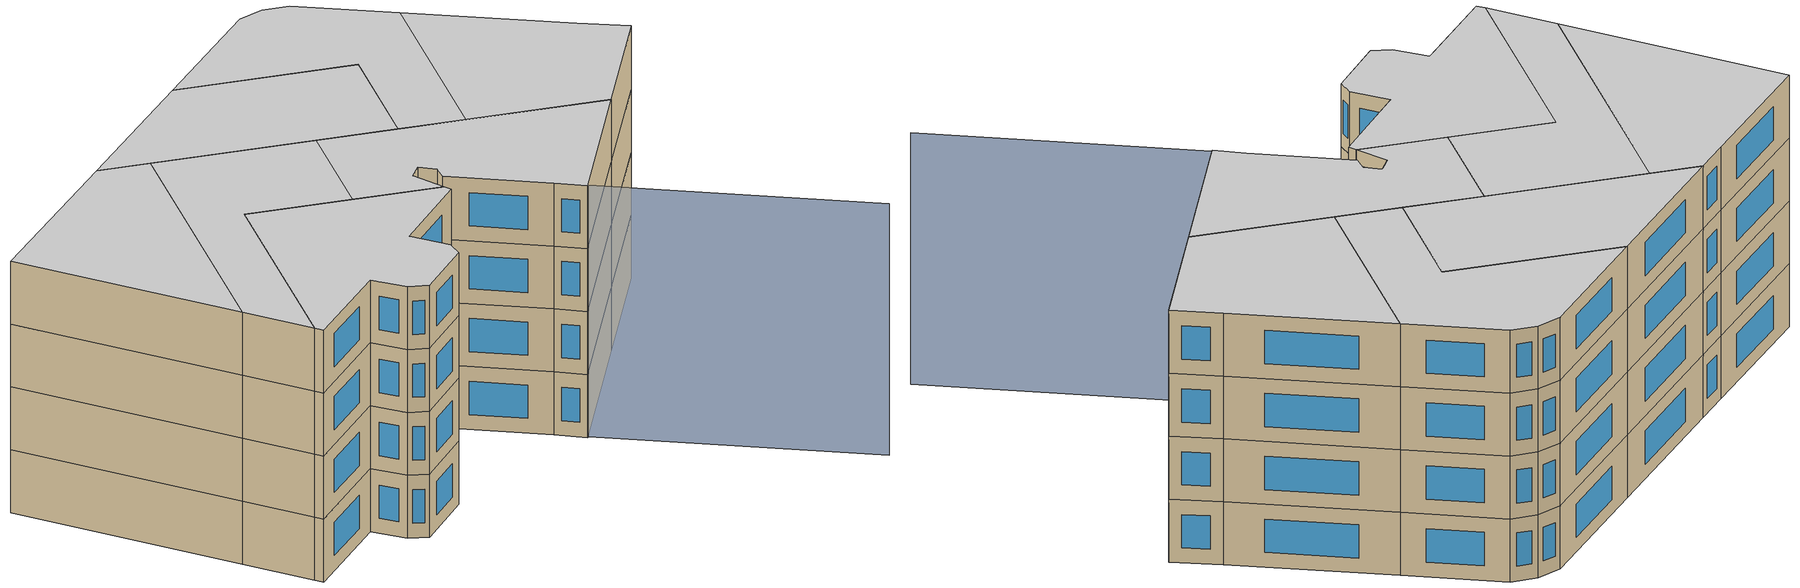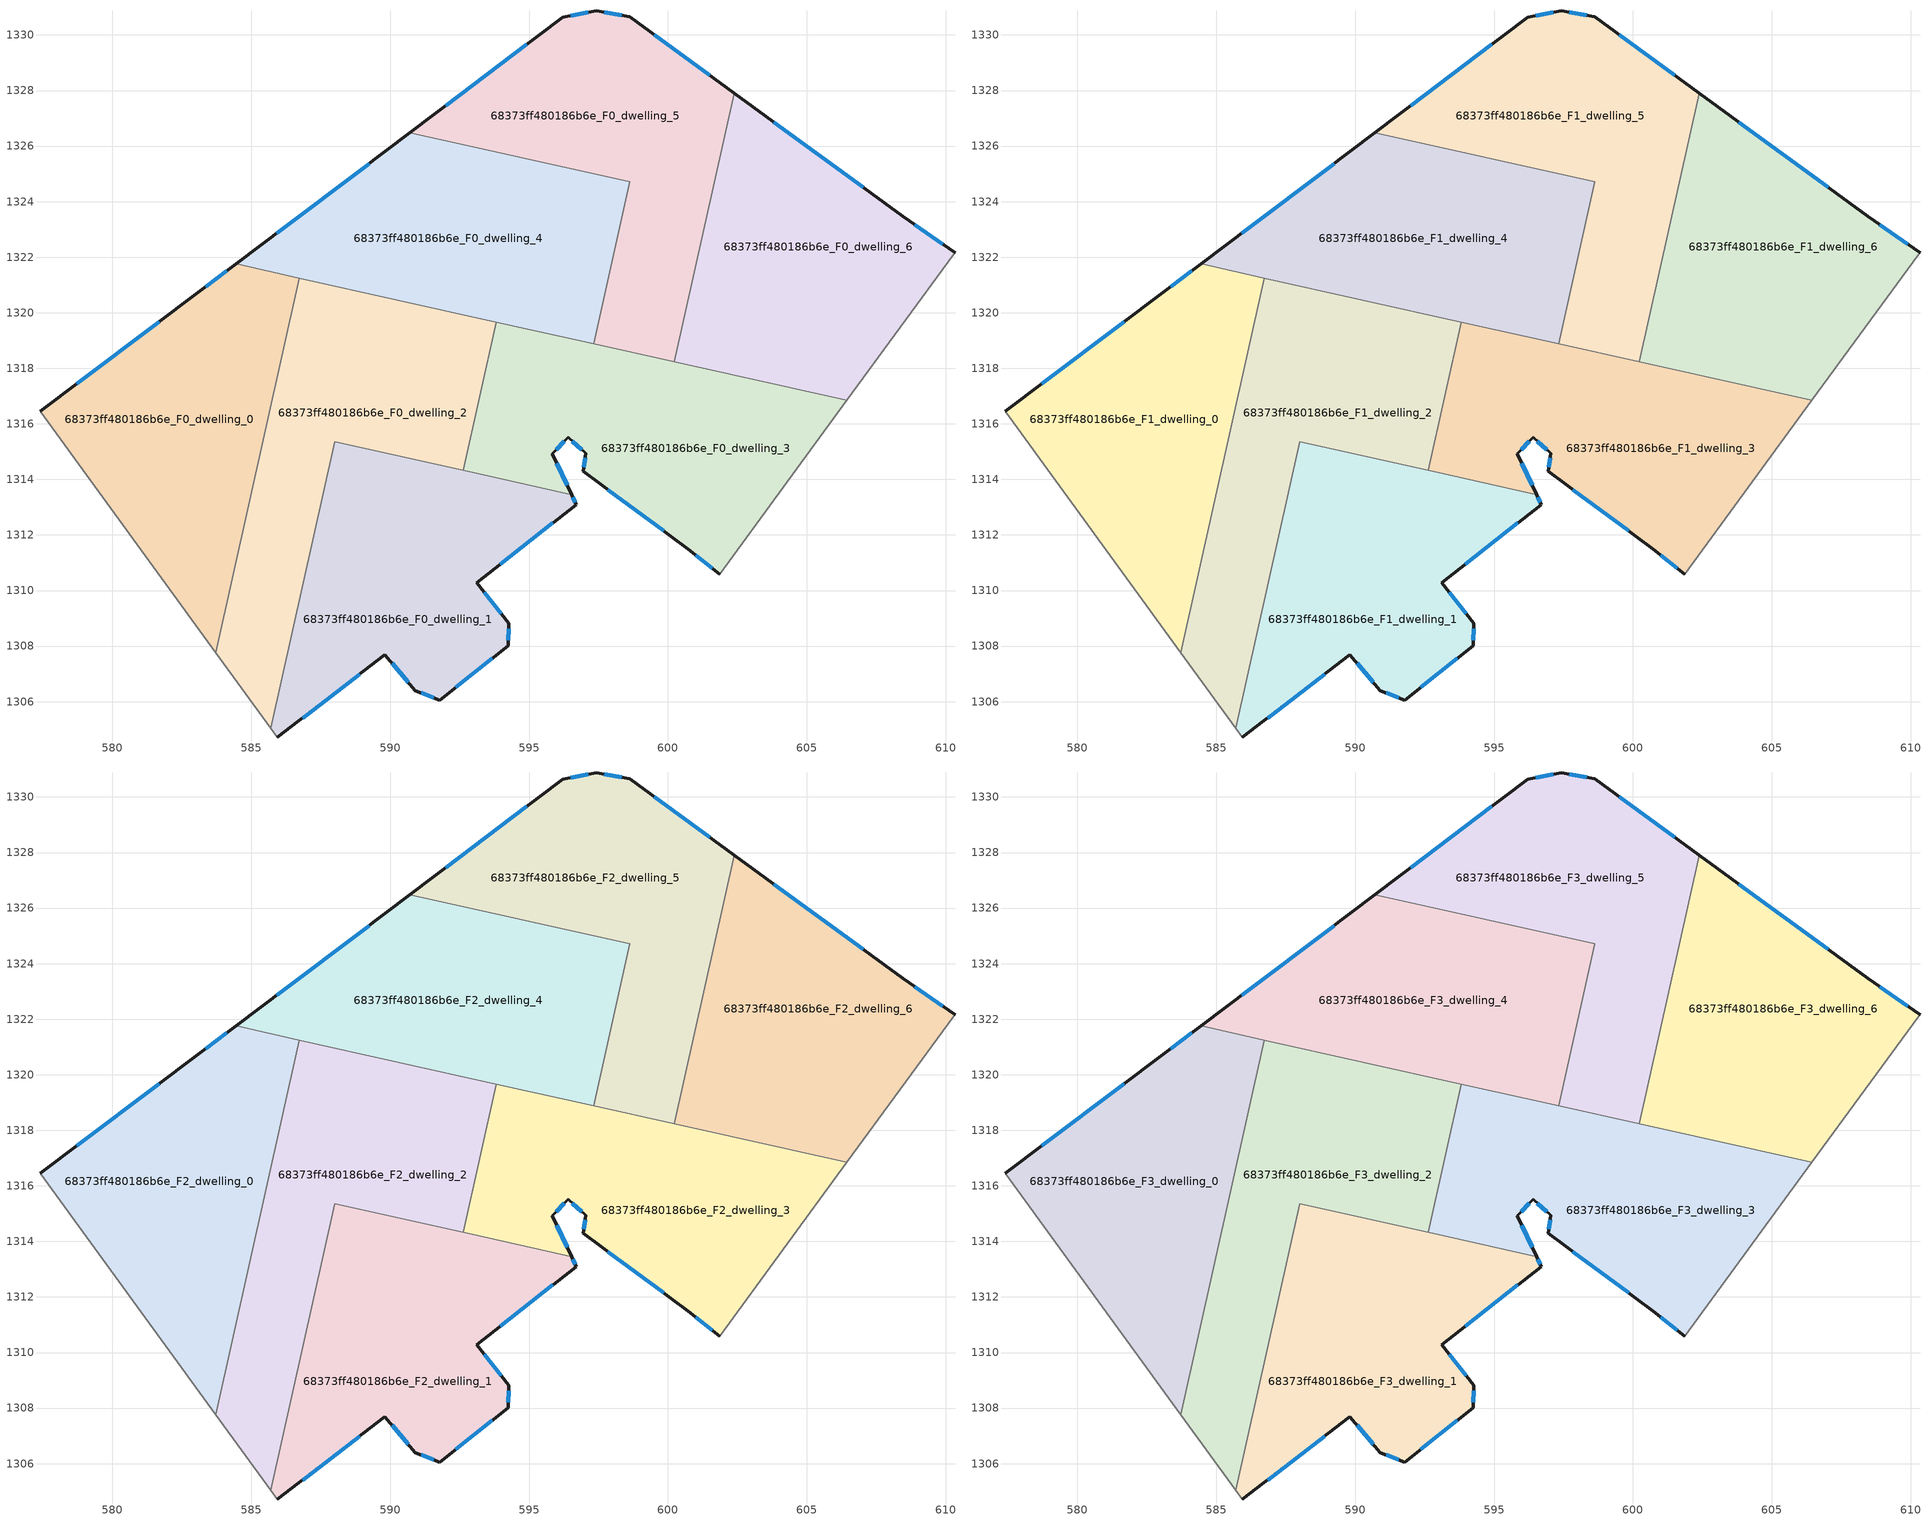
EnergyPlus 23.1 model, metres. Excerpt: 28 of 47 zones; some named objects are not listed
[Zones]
68373ff480186b6e_F0_dwelling_0
 floor ground (EU_floor_Construction): 586.73,1321.25 583.72,1307.76 577.39,1316.46 583.02,1320.68 584.45,1321.76 z0
 wall outside (EU_wall_Construction): 584.45,1321.76 583.02,1320.68 577.39,1316.46 z0:3
 wall to 68373ff480186b6e_F0_dwelling_2 (EU_wall_Construction): 583.72,1307.76 586.73,1321.25 z0:3
 wall adiabatic (EU_wall_Construction): 577.39,1316.46 583.72,1307.76 z0:3
 wall to 68373ff480186b6e_F0_dwelling_4 (EU_wall_Construction): 586.73,1321.25 584.45,1321.76 z0:3
 window (EU_Window_Construction): 581.7,1319.69 578.71,1317.45 / 584.12,1321.51 583.35,1320.93 z0.7:2.3
68373ff480186b6e_F0_dwelling_1
 floor ground (EU_floor_Construction): 596.53,1313.45 596.7,1313.09 593.12,1310.28 594.27,1308.82 594.25,1308.02 591.78,1306.06 590.91,1306.4 589.81,1307.68 585.93,1304.71 585.69,1305.04 588,1315.36 z0
 wall outside (EU_wall_Construction): 585.93,1304.71 589.81,1307.68 590.91,1306.4 591.78,1306.06 594.25,1308.02 594.27,1308.82 593.12,1310.28 596.7,1313.09 596.53,1313.45 z0:3
 wall adiabatic (EU_wall_Construction): 585.69,1305.04 585.93,1304.71 z0:3
 wall to 68373ff480186b6e_F0_dwelling_2 (EU_wall_Construction): 592.63,1314.32 588,1315.36 585.69,1305.04 z0:3
 wall to 68373ff480186b6e_F0_dwelling_3 (EU_wall_Construction): 596.53,1313.45 592.63,1314.32 z0:3
 window (EU_Window_Construction): 591.11,1306.32 591.57,1306.14 / 590.07,1307.38 590.65,1306.7 / 586.84,1305.41 588.9,1306.99 / 596.66,1313.18 596.57,1313.37 / 593.96,1310.94 595.86,1312.43 / 594,1309.16 593.39,1309.94 / 594.26,1308.21 594.27,1308.63 / 592.36,1306.52 593.67,1307.56 z0.7:2.3
68373ff480186b6e_F0_dwelling_2
 floor ground (EU_floor_Construction): 593.82,1319.67 592.63,1314.32 588,1315.36 585.69,1305.04 583.72,1307.76 586.73,1321.25 z0
 wall to 68373ff480186b6e_F0_dwelling_3 (EU_wall_Construction): 592.63,1314.32 593.82,1319.67 z0:3
 wall adiabatic (EU_wall_Construction): 583.72,1307.76 585.69,1305.04 z0:3
 wall to 68373ff480186b6e_F0_dwelling_4 (EU_wall_Construction): 593.82,1319.67 586.73,1321.25 z0:3
68373ff480186b6e_F0_dwelling_3
 floor ground (EU_floor_Construction): 606.45,1316.84 601.87,1310.58 600.74,1311.49 596.95,1314.29 597.05,1314.94 596.41,1315.51 595.84,1314.93 596.53,1313.45 592.63,1314.32 593.82,1319.67 z0
 wall outside (EU_wall_Construction): 596.53,1313.45 595.84,1314.93 596.41,1315.51 597.05,1314.94 596.95,1314.29 600.74,1311.49 601.87,1310.58 z0:3
 wall adiabatic (EU_wall_Construction): 601.87,1310.58 606.45,1316.84 z0:3
 wall to 68373ff480186b6e_F0_dwelling_6 (EU_wall_Construction): 606.45,1316.84 600.23,1318.23 z0:3
 wall to 68373ff480186b6e_F0_dwelling_5 (EU_wall_Construction): 600.23,1318.23 597.32,1318.88 z0:3
 wall to 68373ff480186b6e_F0_dwelling_4 (EU_wall_Construction): 597.32,1318.88 593.82,1319.67 z0:3
 window (EU_Window_Construction): 601,1311.28 601.6,1310.8 / 597.84,1313.63 599.85,1312.15 / 597.02,1314.79 596.97,1314.44 / 596.56,1315.38 596.9,1315.08 / 595.97,1315.07 596.27,1315.38 / 596.37,1313.8 596,1314.58 z0.7:2.3
68373ff480186b6e_F0_dwelling_4
 floor ground (EU_floor_Construction): 598.63,1324.71 597.32,1318.88 584.45,1321.76 590.71,1326.48 z0
 wall outside (EU_wall_Construction): 590.71,1326.48 584.45,1321.76 z0:3
 wall to 68373ff480186b6e_F0_dwelling_5 (EU_wall_Construction): 597.32,1318.88 598.63,1324.71 590.71,1326.48 z0:3
 window (EU_Window_Construction): 589.24,1325.37 585.92,1322.87 z0.7:2.3
68373ff480186b6e_F0_dwelling_5
 floor ground (EU_floor_Construction): 602.39,1327.9 600.23,1318.23 597.32,1318.88 598.63,1324.71 590.71,1326.48 596.22,1330.64 597.42,1330.88 598.62,1330.65 z0
 wall outside (EU_wall_Construction): 602.39,1327.9 598.62,1330.65 597.42,1330.88 596.22,1330.64 590.71,1326.48 z0:3
 wall to 68373ff480186b6e_F0_dwelling_6 (EU_wall_Construction): 600.23,1318.23 602.39,1327.9 z0:3
 window (EU_Window_Construction): 594.93,1329.66 592,1327.46 / 597.14,1330.82 596.5,1330.7 / 598.34,1330.7 597.7,1330.82 / 601.51,1328.54 599.51,1330 z0.7:2.3
68373ff480186b6e_F0_dwelling_6
 floor ground (EU_floor_Construction): 608.45,1323.47 610.33,1322.16 610.29,1322.1 606.45,1316.84 600.23,1318.23 602.39,1327.9 z0
 wall outside (EU_wall_Construction): 610.33,1322.16 608.45,1323.47 602.39,1327.9 z0:3
 wall adiabatic (EU_wall_Construction): 606.45,1316.84 610.29,1322.1 610.33,1322.16 z0:3
 window (EU_Window_Construction): 607.02,1324.51 603.81,1326.86 / 609.89,1322.47 608.89,1323.17 z0.7:2.3
68373ff480186b6e_F1_dwelling_0
 floor to 68373ff480186b6e_F0_dwelling_0 (EU_floor_Construction): 586.73,1321.25 583.72,1307.76 577.39,1316.46 583.02,1320.68 584.45,1321.76 z3
 wall outside (EU_wall_Construction): 584.45,1321.76 583.02,1320.68 577.39,1316.46 z3:6
 wall to 68373ff480186b6e_F1_dwelling_2 (EU_wall_Construction): 583.72,1307.76 586.73,1321.25 z3:6
 wall adiabatic (EU_wall_Construction): 577.39,1316.46 583.72,1307.76 z3:6
 wall to 68373ff480186b6e_F1_dwelling_4 (EU_wall_Construction): 586.73,1321.25 584.45,1321.76 z3:6
 window (EU_Window_Construction): 581.7,1319.69 578.71,1317.45 / 584.12,1321.51 583.35,1320.93 z3.7:5.3
68373ff480186b6e_F1_dwelling_1
 floor to 68373ff480186b6e_F0_dwelling_1 (EU_floor_Construction): 596.53,1313.45 596.7,1313.09 593.12,1310.28 594.27,1308.82 594.25,1308.02 591.78,1306.06 590.91,1306.4 589.81,1307.68 585.93,1304.71 585.69,1305.04 588,1315.36 z3
 wall outside (EU_wall_Construction): 585.93,1304.71 589.81,1307.68 590.91,1306.4 591.78,1306.06 594.25,1308.02 594.27,1308.82 593.12,1310.28 596.7,1313.09 596.53,1313.45 z3:6
 wall adiabatic (EU_wall_Construction): 585.69,1305.04 585.93,1304.71 z3:6
 wall to 68373ff480186b6e_F1_dwelling_2 (EU_wall_Construction): 592.63,1314.32 588,1315.36 585.69,1305.04 z3:6
 wall to 68373ff480186b6e_F1_dwelling_3 (EU_wall_Construction): 596.53,1313.45 592.63,1314.32 z3:6
 window (EU_Window_Construction): 591.11,1306.32 591.57,1306.14 / 590.07,1307.38 590.65,1306.7 / 586.84,1305.41 588.9,1306.99 / 596.66,1313.18 596.57,1313.37 / 593.96,1310.94 595.86,1312.43 / 594,1309.16 593.39,1309.94 / 594.26,1308.21 594.27,1308.63 / 592.36,1306.52 593.67,1307.56 z3.7:5.3
68373ff480186b6e_F1_dwelling_2
 floor to 68373ff480186b6e_F0_dwelling_2 (EU_floor_Construction): 593.82,1319.67 592.63,1314.32 588,1315.36 585.69,1305.04 583.72,1307.76 586.73,1321.25 z3
 wall to 68373ff480186b6e_F1_dwelling_3 (EU_wall_Construction): 592.63,1314.32 593.82,1319.67 z3:6
 wall adiabatic (EU_wall_Construction): 583.72,1307.76 585.69,1305.04 z3:6
 wall to 68373ff480186b6e_F1_dwelling_4 (EU_wall_Construction): 593.82,1319.67 586.73,1321.25 z3:6
68373ff480186b6e_F1_dwelling_3
 floor to 68373ff480186b6e_F0_dwelling_3 (EU_floor_Construction): 606.45,1316.84 601.87,1310.58 600.74,1311.49 596.95,1314.29 597.05,1314.94 596.41,1315.51 595.84,1314.93 596.53,1313.45 592.63,1314.32 593.82,1319.67 z3
 wall outside (EU_wall_Construction): 596.53,1313.45 595.84,1314.93 596.41,1315.51 597.05,1314.94 596.95,1314.29 600.74,1311.49 601.87,1310.58 z3:6
 wall adiabatic (EU_wall_Construction): 601.87,1310.58 606.45,1316.84 z3:6
 wall to 68373ff480186b6e_F1_dwelling_6 (EU_wall_Construction): 606.45,1316.84 600.23,1318.23 z3:6
 wall to 68373ff480186b6e_F1_dwelling_5 (EU_wall_Construction): 600.23,1318.23 597.32,1318.88 z3:6
 wall to 68373ff480186b6e_F1_dwelling_4 (EU_wall_Construction): 597.32,1318.88 593.82,1319.67 z3:6
 window (EU_Window_Construction): 601,1311.28 601.6,1310.8 / 597.84,1313.63 599.85,1312.15 / 597.02,1314.79 596.97,1314.44 / 596.56,1315.38 596.9,1315.08 / 595.97,1315.07 596.27,1315.38 / 596.37,1313.8 596,1314.58 z3.7:5.3
68373ff480186b6e_F1_dwelling_4
 floor to 68373ff480186b6e_F0_dwelling_4 (EU_floor_Construction): 598.63,1324.71 597.32,1318.88 584.45,1321.76 590.71,1326.48 z3
 wall outside (EU_wall_Construction): 590.71,1326.48 584.45,1321.76 z3:6
 wall to 68373ff480186b6e_F1_dwelling_5 (EU_wall_Construction): 597.32,1318.88 598.63,1324.71 590.71,1326.48 z3:6
 window (EU_Window_Construction): 589.24,1325.37 585.92,1322.87 z3.7:5.3
68373ff480186b6e_F1_dwelling_5
 floor to 68373ff480186b6e_F0_dwelling_5 (EU_floor_Construction): 602.39,1327.9 600.23,1318.23 597.32,1318.88 598.63,1324.71 590.71,1326.48 596.22,1330.64 597.42,1330.88 598.62,1330.65 z3
 wall outside (EU_wall_Construction): 602.39,1327.9 598.62,1330.65 597.42,1330.88 596.22,1330.64 590.71,1326.48 z3:6
 wall to 68373ff480186b6e_F1_dwelling_6 (EU_wall_Construction): 600.23,1318.23 602.39,1327.9 z3:6
 window (EU_Window_Construction): 594.93,1329.66 592,1327.46 / 597.14,1330.82 596.5,1330.7 / 598.34,1330.7 597.7,1330.82 / 601.51,1328.54 599.51,1330 z3.7:5.3
68373ff480186b6e_F1_dwelling_6
 floor to 68373ff480186b6e_F0_dwelling_6 (EU_floor_Construction): 608.45,1323.47 610.33,1322.16 610.29,1322.1 606.45,1316.84 600.23,1318.23 602.39,1327.9 z3
 wall outside (EU_wall_Construction): 610.33,1322.16 608.45,1323.47 602.39,1327.9 z3:6
 wall adiabatic (EU_wall_Construction): 606.45,1316.84 610.29,1322.1 610.33,1322.16 z3:6
 window (EU_Window_Construction): 607.02,1324.51 603.81,1326.86 / 609.89,1322.47 608.89,1323.17 z3.7:5.3
68373ff480186b6e_F2_dwelling_0
 floor to 68373ff480186b6e_F1_dwelling_0 (EU_floor_Construction): 586.73,1321.25 583.72,1307.76 577.39,1316.46 583.02,1320.68 584.45,1321.76 z6
 wall outside (EU_wall_Construction): 584.45,1321.76 583.02,1320.68 577.39,1316.46 z6:9
 wall to 68373ff480186b6e_F2_dwelling_2 (EU_wall_Construction): 583.72,1307.76 586.73,1321.25 z6:9
 wall adiabatic (EU_wall_Construction): 577.39,1316.46 583.72,1307.76 z6:9
 wall to 68373ff480186b6e_F2_dwelling_4 (EU_wall_Construction): 586.73,1321.25 584.45,1321.76 z6:9
 window (EU_Window_Construction): 581.7,1319.69 578.71,1317.45 / 584.12,1321.51 583.35,1320.93 z6.7:8.3
68373ff480186b6e_F2_dwelling_1
 floor to 68373ff480186b6e_F1_dwelling_1 (EU_floor_Construction): 596.53,1313.45 596.7,1313.09 593.12,1310.28 594.27,1308.82 594.25,1308.02 591.78,1306.06 590.91,1306.4 589.81,1307.68 585.93,1304.71 585.69,1305.04 588,1315.36 z6
 wall outside (EU_wall_Construction): 585.93,1304.71 589.81,1307.68 590.91,1306.4 591.78,1306.06 594.25,1308.02 594.27,1308.82 593.12,1310.28 596.7,1313.09 596.53,1313.45 z6:9
 wall adiabatic (EU_wall_Construction): 585.69,1305.04 585.93,1304.71 z6:9
 wall to 68373ff480186b6e_F2_dwelling_2 (EU_wall_Construction): 592.63,1314.32 588,1315.36 585.69,1305.04 z6:9
 wall to 68373ff480186b6e_F2_dwelling_3 (EU_wall_Construction): 596.53,1313.45 592.63,1314.32 z6:9
 window (EU_Window_Construction): 591.11,1306.32 591.57,1306.14 / 590.07,1307.38 590.65,1306.7 / 586.84,1305.41 588.9,1306.99 / 596.66,1313.18 596.57,1313.37 / 593.96,1310.94 595.86,1312.43 / 594,1309.16 593.39,1309.94 / 594.26,1308.21 594.27,1308.63 / 592.36,1306.52 593.67,1307.56 z6.7:8.3
68373ff480186b6e_F2_dwelling_2
 floor to 68373ff480186b6e_F1_dwelling_2 (EU_floor_Construction): 593.82,1319.67 592.63,1314.32 588,1315.36 585.69,1305.04 583.72,1307.76 586.73,1321.25 z6
 wall to 68373ff480186b6e_F2_dwelling_3 (EU_wall_Construction): 592.63,1314.32 593.82,1319.67 z6:9
 wall adiabatic (EU_wall_Construction): 583.72,1307.76 585.69,1305.04 z6:9
 wall to 68373ff480186b6e_F2_dwelling_4 (EU_wall_Construction): 593.82,1319.67 586.73,1321.25 z6:9
68373ff480186b6e_F2_dwelling_3
 floor to 68373ff480186b6e_F1_dwelling_3 (EU_floor_Construction): 606.45,1316.84 601.87,1310.58 600.74,1311.49 596.95,1314.29 597.05,1314.94 596.41,1315.51 595.84,1314.93 596.53,1313.45 592.63,1314.32 593.82,1319.67 z6
 wall outside (EU_wall_Construction): 596.53,1313.45 595.84,1314.93 596.41,1315.51 597.05,1314.94 596.95,1314.29 600.74,1311.49 601.87,1310.58 z6:9
 wall adiabatic (EU_wall_Construction): 601.87,1310.58 606.45,1316.84 z6:9
 wall to 68373ff480186b6e_F2_dwelling_6 (EU_wall_Construction): 606.45,1316.84 600.23,1318.23 z6:9
 wall to 68373ff480186b6e_F2_dwelling_5 (EU_wall_Construction): 600.23,1318.23 597.32,1318.88 z6:9
 wall to 68373ff480186b6e_F2_dwelling_4 (EU_wall_Construction): 597.32,1318.88 593.82,1319.67 z6:9
 window (EU_Window_Construction): 601,1311.28 601.6,1310.8 / 597.84,1313.63 599.85,1312.15 / 597.02,1314.79 596.97,1314.44 / 596.56,1315.38 596.9,1315.08 / 595.97,1315.07 596.27,1315.38 / 596.37,1313.8 596,1314.58 z6.7:8.3
68373ff480186b6e_F2_dwelling_4
 floor to 68373ff480186b6e_F1_dwelling_4 (EU_floor_Construction): 598.63,1324.71 597.32,1318.88 584.45,1321.76 590.71,1326.48 z6
 wall outside (EU_wall_Construction): 590.71,1326.48 584.45,1321.76 z6:9
 wall to 68373ff480186b6e_F2_dwelling_5 (EU_wall_Construction): 597.32,1318.88 598.63,1324.71 590.71,1326.48 z6:9
 window (EU_Window_Construction): 589.24,1325.37 585.92,1322.87 z6.7:8.3
68373ff480186b6e_F2_dwelling_5
 floor to 68373ff480186b6e_F1_dwelling_5 (EU_floor_Construction): 602.39,1327.9 600.23,1318.23 597.32,1318.88 598.63,1324.71 590.71,1326.48 596.22,1330.64 597.42,1330.88 598.62,1330.65 z6
 wall outside (EU_wall_Construction): 602.39,1327.9 598.62,1330.65 597.42,1330.88 596.22,1330.64 590.71,1326.48 z6:9
 wall to 68373ff480186b6e_F2_dwelling_6 (EU_wall_Construction): 600.23,1318.23 602.39,1327.9 z6:9
 window (EU_Window_Construction): 594.93,1329.66 592,1327.46 / 597.14,1330.82 596.5,1330.7 / 598.34,1330.7 597.7,1330.82 / 601.51,1328.54 599.51,1330 z6.7:8.3
68373ff480186b6e_F2_dwelling_6
 floor to 68373ff480186b6e_F1_dwelling_6 (EU_floor_Construction): 608.45,1323.47 610.33,1322.16 610.29,1322.1 606.45,1316.84 600.23,1318.23 602.39,1327.9 z6
 wall outside (EU_wall_Construction): 610.33,1322.16 608.45,1323.47 602.39,1327.9 z6:9
 wall adiabatic (EU_wall_Construction): 606.45,1316.84 610.29,1322.1 610.33,1322.16 z6:9
 window (EU_Window_Construction): 607.02,1324.51 603.81,1326.86 / 609.89,1322.47 608.89,1323.17 z6.7:8.3
68373ff480186b6e_F3_dwelling_0
 floor to 68373ff480186b6e_F2_dwelling_0 (EU_floor_Construction): 586.73,1321.25 583.72,1307.76 577.39,1316.46 583.02,1320.68 584.45,1321.76 z9
 wall outside (EU_wall_Construction): 584.45,1321.76 583.02,1320.68 577.39,1316.46 z9:12
 wall to 68373ff480186b6e_F3_dwelling_2 (EU_wall_Construction): 583.72,1307.76 586.73,1321.25 z9:12
 wall adiabatic (EU_wall_Construction): 577.39,1316.46 583.72,1307.76 z9:12
 wall to 68373ff480186b6e_F3_dwelling_4 (EU_wall_Construction): 586.73,1321.25 584.45,1321.76 z9:12
 window (EU_Window_Construction): 581.7,1319.69 578.71,1317.45 / 584.12,1321.51 583.35,1320.93 z9.7:11.3
 ceiling to 68373ff480186b6e_F4_dwelling_0 (EU_floor_Construction): 583.72,1307.76 586.73,1321.25 584.45,1321.76 583.02,1320.68 577.39,1316.46 z12
68373ff480186b6e_F3_dwelling_1
 floor to 68373ff480186b6e_F2_dwelling_1 (EU_floor_Construction): 596.53,1313.45 596.7,1313.09 593.12,1310.28 594.27,1308.82 594.25,1308.02 591.78,1306.06 590.91,1306.4 589.81,1307.68 585.93,1304.71 585.69,1305.04 588,1315.36 z9
 wall outside (EU_wall_Construction): 585.93,1304.71 589.81,1307.68 590.91,1306.4 591.78,1306.06 594.25,1308.02 594.27,1308.82 593.12,1310.28 596.7,1313.09 596.53,1313.45 z9:12
 wall adiabatic (EU_wall_Construction): 585.69,1305.04 585.93,1304.71 z9:12
 wall to 68373ff480186b6e_F3_dwelling_2 (EU_wall_Construction): 592.63,1314.32 588,1315.36 585.69,1305.04 z9:12
 wall to 68373ff480186b6e_F3_dwelling_3 (EU_wall_Construction): 596.53,1313.45 592.63,1314.32 z9:12
 window (EU_Window_Construction): 591.11,1306.32 591.57,1306.14 / 590.07,1307.38 590.65,1306.7 / 586.84,1305.41 588.9,1306.99 / 596.66,1313.18 596.57,1313.37 / 593.96,1310.94 595.86,1312.43 / 594,1309.16 593.39,1309.94 / 594.26,1308.21 594.27,1308.63 / 592.36,1306.52 593.67,1307.56 z9.7:11.3
 ceiling to 68373ff480186b6e_F4_dwelling_1 (EU_floor_Construction): 594.25,1308.02 594.27,1308.82 593.12,1310.28 596.7,1313.09 596.53,1313.45 588,1315.36 585.69,1305.04 585.93,1304.71 589.81,1307.68 590.91,1306.4 591.78,1306.06 z12
68373ff480186b6e_F3_dwelling_2
 floor to 68373ff480186b6e_F2_dwelling_2 (EU_floor_Construction): 593.82,1319.67 592.63,1314.32 588,1315.36 585.69,1305.04 583.72,1307.76 586.73,1321.25 z9
 wall to 68373ff480186b6e_F3_dwelling_3 (EU_wall_Construction): 592.63,1314.32 593.82,1319.67 z9:12
 wall adiabatic (EU_wall_Construction): 583.72,1307.76 585.69,1305.04 z9:12
 wall to 68373ff480186b6e_F3_dwelling_4 (EU_wall_Construction): 593.82,1319.67 586.73,1321.25 z9:12
 ceiling to 68373ff480186b6e_F4_dwelling_2 (EU_floor_Construction): 585.69,1305.04 588,1315.36 592.63,1314.32 593.82,1319.67 586.73,1321.25 583.72,1307.76 z12
68373ff480186b6e_F3_dwelling_3
 floor to 68373ff480186b6e_F2_dwelling_3 (EU_floor_Construction): 606.45,1316.84 601.87,1310.58 600.74,1311.49 596.95,1314.29 597.05,1314.94 596.41,1315.51 595.84,1314.93 596.53,1313.45 592.63,1314.32 593.82,1319.67 z9
 wall outside (EU_wall_Construction): 596.53,1313.45 595.84,1314.93 596.41,1315.51 597.05,1314.94 596.95,1314.29 600.74,1311.49 601.87,1310.58 z9:12
 wall adiabatic (EU_wall_Construction): 601.87,1310.58 606.45,1316.84 z9:12
 wall to 68373ff480186b6e_F3_dwelling_6 (EU_wall_Construction): 606.45,1316.84 600.23,1318.23 z9:12
 wall to 68373ff480186b6e_F3_dwelling_5 (EU_wall_Construction): 600.23,1318.23 597.32,1318.88 z9:12
 wall to 68373ff480186b6e_F3_dwelling_4 (EU_wall_Construction): 597.32,1318.88 593.82,1319.67 z9:12
 window (EU_Window_Construction): 601,1311.28 601.6,1310.8 / 597.84,1313.63 599.85,1312.15 / 597.02,1314.79 596.97,1314.44 / 596.56,1315.38 596.9,1315.08 / 595.97,1315.07 596.27,1315.38 / 596.37,1313.8 596,1314.58 z9.7:11.3
 ceiling to 68373ff480186b6e_F4_dwelling_3 (EU_floor_Construction): 601.87,1310.58 606.45,1316.84 593.82,1319.67 592.63,1314.32 596.53,1313.45 595.84,1314.93 596.41,1315.51 597.05,1314.94 596.95,1314.29 600.74,1311.49 z12
68373ff480186b6e_F3_dwelling_4
 floor to 68373ff480186b6e_F2_dwelling_4 (EU_floor_Construction): 598.63,1324.71 597.32,1318.88 584.45,1321.76 590.71,1326.48 z9
 wall outside (EU_wall_Construction): 590.71,1326.48 584.45,1321.76 z9:12
 wall to 68373ff480186b6e_F3_dwelling_5 (EU_wall_Construction): 597.32,1318.88 598.63,1324.71 590.71,1326.48 z9:12
 window (EU_Window_Construction): 589.24,1325.37 585.92,1322.87 z9.7:11.3
 ceiling to 68373ff480186b6e_F4_dwelling_4 (EU_floor_Construction): 597.32,1318.88 598.63,1324.71 590.71,1326.48 584.45,1321.76 z12
68373ff480186b6e_F3_dwelling_5
 floor to 68373ff480186b6e_F2_dwelling_5 (EU_floor_Construction): 602.39,1327.9 600.23,1318.23 597.32,1318.88 598.63,1324.71 590.71,1326.48 596.22,1330.64 597.42,1330.88 598.62,1330.65 z9
 wall outside (EU_wall_Construction): 602.39,1327.9 598.62,1330.65 597.42,1330.88 596.22,1330.64 590.71,1326.48 z9:12
 wall to 68373ff480186b6e_F3_dwelling_6 (EU_wall_Construction): 600.23,1318.23 602.39,1327.9 z9:12
 window (EU_Window_Construction): 594.93,1329.66 592,1327.46 / 597.14,1330.82 596.5,1330.7 / 598.34,1330.7 597.7,1330.82 / 601.51,1328.54 599.51,1330 z9.7:11.3
 ceiling to 68373ff480186b6e_F4_dwelling_5 (EU_floor_Construction): 600.23,1318.23 602.39,1327.9 598.62,1330.65 597.42,1330.88 596.22,1330.64 590.71,1326.48 598.63,1324.71 597.32,1318.88 z12
68373ff480186b6e_F3_dwelling_6
 floor to 68373ff480186b6e_F2_dwelling_6 (EU_floor_Construction): 608.45,1323.47 610.33,1322.16 610.29,1322.1 606.45,1316.84 600.23,1318.23 602.39,1327.9 z9
 wall outside (EU_wall_Construction): 610.33,1322.16 608.45,1323.47 602.39,1327.9 z9:12
 wall adiabatic (EU_wall_Construction): 606.45,1316.84 610.29,1322.1 610.33,1322.16 z9:12
 window (EU_Window_Construction): 607.02,1324.51 603.81,1326.86 / 609.89,1322.47 608.89,1323.17 z9.7:11.3
 ceiling to 68373ff480186b6e_F4_dwelling_6 (EU_floor_Construction): 606.45,1316.84 610.29,1322.1 610.33,1322.16 608.45,1323.47 602.39,1327.9 600.23,1318.23 z12
shading: 601.9,1310.64 612.19,1303.08 z0:12
[Building]
EU S2 Campaign: North Axis=0; Terrain=City; Solar Distribution=FullExterior
[Site:Location]
Budapest.Ferenc.Liszt.Intl.AP: Latitude=47.437; Longitude=19.256; Time Zone=1; Elevation=185
[SizingPeriod:WeatherFileDays]
AnnualSizingPeriod: Begin Month=1; Begin Day of Month=1; End Month=12; End Day of Month=31; Day of Week for Start Day=Monday; Use Weather File Daylight Saving Period=No; Use Weather File Rain and Snow Indicators=No
[MATERIAL]
EU_InternalMass_Material: Roughness=MediumRough; Thickness=0.1; Conductivity=1; Density=1800; Specific Heat=900; Thermal Absorptance=0.9; Solar Absorptance=0.7; Visible Absorptance=0.7
[MATERIAL:NOMASS] Roughness=MediumRough; Thermal Absorptance=0.9; Solar Absorptance=0.7; Visible Absorptance=0.7
Name | Thermal Resistance
EU_wall_NoMass | 0.832559
EU_floor_NoMass | 0.872794
[WINDOWMATERIAL:SIMPLEGLAZINGSYSTEM]
EU_Window_SimpleGlazing: UFactor=2.79869; Solar Heat Gain Coefficient=0.75; Visible Transmittance=0.75
[CONSTRUCTION]
EU_wall_Construction: EU_wall_NoMass
EU_floor_Construction: EU_floor_NoMass
EU_Window_Construction: EU_Window_SimpleGlazing
EU_InternalMass_Construction: EU_InternalMass_Material
[ZONE] Type=1; Multiplier=1; Ceiling Height=autocalculate; Floor Area=autocalculate; Part of Total Floor Area=Yes
Name | Volume
68373ff480186b6e_F0_dwelling_0; 68373ff480186b6e_F1_dwelling_0; 68373ff480186b6e_F2_dwelling_0; 68373ff480186b6e_F3_dwelling_0 | 190.827
68373ff480186b6e_F0_dwelling_1; 68373ff480186b6e_F1_dwelling_1; 68373ff480186b6e_F2_dwelling_1; 68373ff480186b6e_F3_dwelling_1 | 185.677
68373ff480186b6e_F0_dwelling_2; 68373ff480186b6e_F1_dwelling_2; 68373ff480186b6e_F2_dwelling_2; 68373ff480186b6e_F3_dwelling_2 | 190.801
68373ff480186b6e_F0_dwelling_3; 68373ff480186b6e_F1_dwelling_3; 68373ff480186b6e_F2_dwelling_3; 68373ff480186b6e_F3_dwelling_3 | 195.935
68373ff480186b6e_F0_dwelling_4; 68373ff480186b6e_F1_dwelling_4; 68373ff480186b6e_F2_dwelling_4; 68373ff480186b6e_F3_dwelling_4 | 190.78
68373ff480186b6e_F0_dwelling_5; 68373ff480186b6e_F1_dwelling_5; 68373ff480186b6e_F2_dwelling_5; 68373ff480186b6e_F3_dwelling_5 | 190.776
68373ff480186b6e_F0_dwelling_6; 68373ff480186b6e_F1_dwelling_6; 68373ff480186b6e_F2_dwelling_6; 68373ff480186b6e_F3_dwelling_6 | 190.802
[INTERNALMASS] Construction=EU_InternalMass_Construction
Name | Zone or ZoneList | Surface Area
68373ff480186b6e_F0_dwelling_0_EU_InternalMass | 68373ff480186b6e_F0_dwelling_0 | 63.6065
68373ff480186b6e_F0_dwelling_1_EU_InternalMass | 68373ff480186b6e_F0_dwelling_1 | 61.893
68373ff480186b6e_F0_dwelling_2_EU_InternalMass | 68373ff480186b6e_F0_dwelling_2 | 63.6001
68373ff480186b6e_F0_dwelling_3_EU_InternalMass | 68373ff480186b6e_F0_dwelling_3 | 65.3126
68373ff480186b6e_F0_dwelling_4_EU_InternalMass | 68373ff480186b6e_F0_dwelling_4 | 63.5942
68373ff480186b6e_F0_dwelling_5_EU_InternalMass | 68373ff480186b6e_F0_dwelling_5 | 63.5923
68373ff480186b6e_F0_dwelling_6_EU_InternalMass | 68373ff480186b6e_F0_dwelling_6 | 63.6021
68373ff480186b6e_F1_dwelling_0_EU_InternalMass | 68373ff480186b6e_F1_dwelling_0 | 63.6065
68373ff480186b6e_F1_dwelling_1_EU_InternalMass | 68373ff480186b6e_F1_dwelling_1 | 61.893
68373ff480186b6e_F1_dwelling_2_EU_InternalMass | 68373ff480186b6e_F1_dwelling_2 | 63.6001
68373ff480186b6e_F1_dwelling_3_EU_InternalMass | 68373ff480186b6e_F1_dwelling_3 | 65.3126
68373ff480186b6e_F1_dwelling_4_EU_InternalMass | 68373ff480186b6e_F1_dwelling_4 | 63.5942
68373ff480186b6e_F1_dwelling_5_EU_InternalMass | 68373ff480186b6e_F1_dwelling_5 | 63.5923
68373ff480186b6e_F1_dwelling_6_EU_InternalMass | 68373ff480186b6e_F1_dwelling_6 | 63.6021
68373ff480186b6e_F2_dwelling_0_EU_InternalMass | 68373ff480186b6e_F2_dwelling_0 | 63.6065
68373ff480186b6e_F2_dwelling_1_EU_InternalMass | 68373ff480186b6e_F2_dwelling_1 | 61.893
68373ff480186b6e_F2_dwelling_2_EU_InternalMass | 68373ff480186b6e_F2_dwelling_2 | 63.6001
68373ff480186b6e_F2_dwelling_3_EU_InternalMass | 68373ff480186b6e_F2_dwelling_3 | 65.3126
68373ff480186b6e_F2_dwelling_4_EU_InternalMass | 68373ff480186b6e_F2_dwelling_4 | 63.5942
68373ff480186b6e_F2_dwelling_5_EU_InternalMass | 68373ff480186b6e_F2_dwelling_5 | 63.5923
68373ff480186b6e_F2_dwelling_6_EU_InternalMass | 68373ff480186b6e_F2_dwelling_6 | 63.6021
68373ff480186b6e_F3_dwelling_0_EU_InternalMass | 68373ff480186b6e_F3_dwelling_0 | 63.6065
68373ff480186b6e_F3_dwelling_1_EU_InternalMass | 68373ff480186b6e_F3_dwelling_1 | 61.893
68373ff480186b6e_F3_dwelling_2_EU_InternalMass | 68373ff480186b6e_F3_dwelling_2 | 63.6001
68373ff480186b6e_F3_dwelling_3_EU_InternalMass | 68373ff480186b6e_F3_dwelling_3 | 65.3126
68373ff480186b6e_F3_dwelling_4_EU_InternalMass | 68373ff480186b6e_F3_dwelling_4 | 63.5942
68373ff480186b6e_F3_dwelling_5_EU_InternalMass | 68373ff480186b6e_F3_dwelling_5 | 63.5923
68373ff480186b6e_F3_dwelling_6_EU_InternalMass | 68373ff480186b6e_F3_dwelling_6 | 63.6021
[OTHEREQUIPMENT] Fuel Type=Electricity; Design Level Calculation Method=Watts/Area; Power per Zone Floor Area=1; Fraction Latent=0; Fraction Radiant=0; Fraction Lost=0; Carbon Dioxide Generation Rate=0; EndUse Subcategory=EU_Step8_InternalGains
Name | Zone or ZoneList or Space or SpaceList | Schedule
EU_Step8_InternalGain_68373ff480186b6e_F0_dwelling_0_f000 | 68373ff480186b6e_F0_dwelling_0 | EU_Step8_GainSchedule_68373ff480186b6e_F0_dwelling_0_f000
EU_Step8_InternalGain_68373ff480186b6e_F0_dwelling_1_f000 | 68373ff480186b6e_F0_dwelling_1 | EU_Step8_GainSchedule_68373ff480186b6e_F0_dwelling_1_f000
EU_Step8_InternalGain_68373ff480186b6e_F0_dwelling_2_f000 | 68373ff480186b6e_F0_dwelling_2 | EU_Step8_GainSchedule_68373ff480186b6e_F0_dwelling_2_f000
EU_Step8_InternalGain_68373ff480186b6e_F0_dwelling_3_f000 | 68373ff480186b6e_F0_dwelling_3 | EU_Step8_GainSchedule_68373ff480186b6e_F0_dwelling_3_f000
EU_Step8_InternalGain_68373ff480186b6e_F0_dwelling_4_f000 | 68373ff480186b6e_F0_dwelling_4 | EU_Step8_GainSchedule_68373ff480186b6e_F0_dwelling_4_f000
EU_Step8_InternalGain_68373ff480186b6e_F0_dwelling_5_f000 | 68373ff480186b6e_F0_dwelling_5 | EU_Step8_GainSchedule_68373ff480186b6e_F0_dwelling_5_f000
EU_Step8_InternalGain_68373ff480186b6e_F0_dwelling_6_f000 | 68373ff480186b6e_F0_dwelling_6 | EU_Step8_GainSchedule_68373ff480186b6e_F0_dwelling_6_f000
EU_Step8_InternalGain_68373ff480186b6e_F1_dwelling_0_f000 | 68373ff480186b6e_F1_dwelling_0 | EU_Step8_GainSchedule_68373ff480186b6e_F1_dwelling_0_f000
EU_Step8_InternalGain_68373ff480186b6e_F1_dwelling_1_f000 | 68373ff480186b6e_F1_dwelling_1 | EU_Step8_GainSchedule_68373ff480186b6e_F1_dwelling_1_f000
EU_Step8_InternalGain_68373ff480186b6e_F1_dwelling_2_f000 | 68373ff480186b6e_F1_dwelling_2 | EU_Step8_GainSchedule_68373ff480186b6e_F1_dwelling_2_f000
EU_Step8_InternalGain_68373ff480186b6e_F1_dwelling_3_f000 | 68373ff480186b6e_F1_dwelling_3 | EU_Step8_GainSchedule_68373ff480186b6e_F1_dwelling_3_f000
EU_Step8_InternalGain_68373ff480186b6e_F1_dwelling_4_f000 | 68373ff480186b6e_F1_dwelling_4 | EU_Step8_GainSchedule_68373ff480186b6e_F1_dwelling_4_f000
EU_Step8_InternalGain_68373ff480186b6e_F1_dwelling_5_f000 | 68373ff480186b6e_F1_dwelling_5 | EU_Step8_GainSchedule_68373ff480186b6e_F1_dwelling_5_f000
EU_Step8_InternalGain_68373ff480186b6e_F1_dwelling_6_f000 | 68373ff480186b6e_F1_dwelling_6 | EU_Step8_GainSchedule_68373ff480186b6e_F1_dwelling_6_f000
EU_Step8_InternalGain_68373ff480186b6e_F2_dwelling_0_f000 | 68373ff480186b6e_F2_dwelling_0 | EU_Step8_GainSchedule_68373ff480186b6e_F2_dwelling_0_f000
EU_Step8_InternalGain_68373ff480186b6e_F2_dwelling_1_f000 | 68373ff480186b6e_F2_dwelling_1 | EU_Step8_GainSchedule_68373ff480186b6e_F2_dwelling_1_f000
EU_Step8_InternalGain_68373ff480186b6e_F2_dwelling_2_f000 | 68373ff480186b6e_F2_dwelling_2 | EU_Step8_GainSchedule_68373ff480186b6e_F2_dwelling_2_f000
EU_Step8_InternalGain_68373ff480186b6e_F2_dwelling_3_f000 | 68373ff480186b6e_F2_dwelling_3 | EU_Step8_GainSchedule_68373ff480186b6e_F2_dwelling_3_f000
EU_Step8_InternalGain_68373ff480186b6e_F2_dwelling_4_f000 | 68373ff480186b6e_F2_dwelling_4 | EU_Step8_GainSchedule_68373ff480186b6e_F2_dwelling_4_f000
EU_Step8_InternalGain_68373ff480186b6e_F2_dwelling_5_f000 | 68373ff480186b6e_F2_dwelling_5 | EU_Step8_GainSchedule_68373ff480186b6e_F2_dwelling_5_f000
EU_Step8_InternalGain_68373ff480186b6e_F2_dwelling_6_f000 | 68373ff480186b6e_F2_dwelling_6 | EU_Step8_GainSchedule_68373ff480186b6e_F2_dwelling_6_f000
EU_Step8_InternalGain_68373ff480186b6e_F3_dwelling_0_f000 | 68373ff480186b6e_F3_dwelling_0 | EU_Step8_GainSchedule_68373ff480186b6e_F3_dwelling_0_f000
EU_Step8_InternalGain_68373ff480186b6e_F3_dwelling_1_f000 | 68373ff480186b6e_F3_dwelling_1 | EU_Step8_GainSchedule_68373ff480186b6e_F3_dwelling_1_f000
EU_Step8_InternalGain_68373ff480186b6e_F3_dwelling_2_f000 | 68373ff480186b6e_F3_dwelling_2 | EU_Step8_GainSchedule_68373ff480186b6e_F3_dwelling_2_f000
EU_Step8_InternalGain_68373ff480186b6e_F3_dwelling_3_f000 | 68373ff480186b6e_F3_dwelling_3 | EU_Step8_GainSchedule_68373ff480186b6e_F3_dwelling_3_f000
EU_Step8_InternalGain_68373ff480186b6e_F3_dwelling_4_f000 | 68373ff480186b6e_F3_dwelling_4 | EU_Step8_GainSchedule_68373ff480186b6e_F3_dwelling_4_f000
EU_Step8_InternalGain_68373ff480186b6e_F3_dwelling_5_f000 | 68373ff480186b6e_F3_dwelling_5 | EU_Step8_GainSchedule_68373ff480186b6e_F3_dwelling_5_f000
EU_Step8_InternalGain_68373ff480186b6e_F3_dwelling_6_f000 | 68373ff480186b6e_F3_dwelling_6 | EU_Step8_GainSchedule_68373ff480186b6e_F3_dwelling_6_f000
[ZONEVENTILATION:DESIGNFLOWRATE] Schedule=EU_AlwaysOn; Design Flow Rate Calculation Method=AirChanges/Hour; Air Changes per Hour=0.475469; Ventilation Type=Natural; Fan Pressure Rise=0; Fan Total Efficiency=1; Constant Term Coefficient=1; Temperature Term Coefficient=0; Velocity Term Coefficient=0; Velocity Squared Term Coefficient=0; Minimum Indoor Temperature=-100; Maximum Indoor Temperature=100; Delta Temperature=-100; Minimum Outdoor Temperature=-100; Maximum Outdoor Temperature=100; Maximum Wind Speed=40
Name | Zone or ZoneList or Space or SpaceList
EU_ConstantAir_68373ff480186b6e_F0_dwelling_0 | 68373ff480186b6e_F0_dwelling_0
EU_ConstantAir_68373ff480186b6e_F0_dwelling_1 | 68373ff480186b6e_F0_dwelling_1
EU_ConstantAir_68373ff480186b6e_F0_dwelling_2 | 68373ff480186b6e_F0_dwelling_2
EU_ConstantAir_68373ff480186b6e_F0_dwelling_3 | 68373ff480186b6e_F0_dwelling_3
EU_ConstantAir_68373ff480186b6e_F0_dwelling_4 | 68373ff480186b6e_F0_dwelling_4
EU_ConstantAir_68373ff480186b6e_F0_dwelling_5 | 68373ff480186b6e_F0_dwelling_5
EU_ConstantAir_68373ff480186b6e_F0_dwelling_6 | 68373ff480186b6e_F0_dwelling_6
EU_ConstantAir_68373ff480186b6e_F1_dwelling_0 | 68373ff480186b6e_F1_dwelling_0
EU_ConstantAir_68373ff480186b6e_F1_dwelling_1 | 68373ff480186b6e_F1_dwelling_1
EU_ConstantAir_68373ff480186b6e_F1_dwelling_2 | 68373ff480186b6e_F1_dwelling_2
EU_ConstantAir_68373ff480186b6e_F1_dwelling_3 | 68373ff480186b6e_F1_dwelling_3
EU_ConstantAir_68373ff480186b6e_F1_dwelling_4 | 68373ff480186b6e_F1_dwelling_4
EU_ConstantAir_68373ff480186b6e_F1_dwelling_5 | 68373ff480186b6e_F1_dwelling_5
EU_ConstantAir_68373ff480186b6e_F1_dwelling_6 | 68373ff480186b6e_F1_dwelling_6
EU_ConstantAir_68373ff480186b6e_F2_dwelling_0 | 68373ff480186b6e_F2_dwelling_0
EU_ConstantAir_68373ff480186b6e_F2_dwelling_1 | 68373ff480186b6e_F2_dwelling_1
EU_ConstantAir_68373ff480186b6e_F2_dwelling_2 | 68373ff480186b6e_F2_dwelling_2
EU_ConstantAir_68373ff480186b6e_F2_dwelling_3 | 68373ff480186b6e_F2_dwelling_3
EU_ConstantAir_68373ff480186b6e_F2_dwelling_4 | 68373ff480186b6e_F2_dwelling_4
EU_ConstantAir_68373ff480186b6e_F2_dwelling_5 | 68373ff480186b6e_F2_dwelling_5
EU_ConstantAir_68373ff480186b6e_F2_dwelling_6 | 68373ff480186b6e_F2_dwelling_6
EU_ConstantAir_68373ff480186b6e_F3_dwelling_0 | 68373ff480186b6e_F3_dwelling_0
EU_ConstantAir_68373ff480186b6e_F3_dwelling_1 | 68373ff480186b6e_F3_dwelling_1
EU_ConstantAir_68373ff480186b6e_F3_dwelling_2 | 68373ff480186b6e_F3_dwelling_2
EU_ConstantAir_68373ff480186b6e_F3_dwelling_3 | 68373ff480186b6e_F3_dwelling_3
EU_ConstantAir_68373ff480186b6e_F3_dwelling_4 | 68373ff480186b6e_F3_dwelling_4
EU_ConstantAir_68373ff480186b6e_F3_dwelling_5 | 68373ff480186b6e_F3_dwelling_5
EU_ConstantAir_68373ff480186b6e_F3_dwelling_6 | 68373ff480186b6e_F3_dwelling_6
[HVACTEMPLATE:THERMOSTAT] Constant Heating Setpoint=20; Constant Cooling Setpoint=50
EU_HeatOnly_68373ff480186b6e_F0_dwelling_0; EU_HeatOnly_68373ff480186b6e_F0_dwelling_1; EU_HeatOnly_68373ff480186b6e_F0_dwelling_2; EU_HeatOnly_68373ff480186b6e_F0_dwelling_3
[HVACTEMPLATE:ZONE:IDEALLOADSAIRSYSTEM] System Availability Schedule=EU_AlwaysOn; Maximum Heating Supply Air Temperature=50; Minimum Cooling Supply Air Temperature=13; Maximum Heating Supply Air Humidity Ratio=0.0156; Minimum Cooling Supply Air Humidity Ratio=0.0077; Heating Limit=NoLimit; Cooling Limit=NoLimit; Heating Availability Schedule=EU_AlwaysOn; Cooling Availability Schedule=EU_CoolingOff; Dehumidification Control Type=ConstantSensibleHeatRatio; Cooling Sensible Heat Ratio=0.7; Dehumidification Setpoint=60; Humidification Control Type=None; Humidification Setpoint=30; Outdoor Air Method=None; Outdoor Air Flow Rate per Person=0.00944; Outdoor Air Flow Rate per Zone Floor Area=0; Outdoor Air Flow Rate per Zone=0; Demand Controlled Ventilation Type=None; Outdoor Air Economizer Type=NoEconomizer; Heat Recovery Type=None; Sensible Heat Recovery Effectiveness=0.7; Latent Heat Recovery Effectiveness=0.65
Name | Template Thermostat
68373ff480186b6e_F0_dwelling_0 | EU_HeatOnly_68373ff480186b6e_F0_dwelling_0
68373ff480186b6e_F0_dwelling_1 | EU_HeatOnly_68373ff480186b6e_F0_dwelling_1
68373ff480186b6e_F0_dwelling_2 | EU_HeatOnly_68373ff480186b6e_F0_dwelling_2
68373ff480186b6e_F0_dwelling_3 | EU_HeatOnly_68373ff480186b6e_F0_dwelling_3
68373ff480186b6e_F0_dwelling_4 | EU_HeatOnly_68373ff480186b6e_F0_dwelling_4
68373ff480186b6e_F0_dwelling_5 | EU_HeatOnly_68373ff480186b6e_F0_dwelling_5
68373ff480186b6e_F0_dwelling_6 | EU_HeatOnly_68373ff480186b6e_F0_dwelling_6
68373ff480186b6e_F1_dwelling_0 | EU_HeatOnly_68373ff480186b6e_F1_dwelling_0
68373ff480186b6e_F1_dwelling_1 | EU_HeatOnly_68373ff480186b6e_F1_dwelling_1
68373ff480186b6e_F1_dwelling_2 | EU_HeatOnly_68373ff480186b6e_F1_dwelling_2
68373ff480186b6e_F1_dwelling_3 | EU_HeatOnly_68373ff480186b6e_F1_dwelling_3
68373ff480186b6e_F1_dwelling_4 | EU_HeatOnly_68373ff480186b6e_F1_dwelling_4
68373ff480186b6e_F1_dwelling_5 | EU_HeatOnly_68373ff480186b6e_F1_dwelling_5
68373ff480186b6e_F1_dwelling_6 | EU_HeatOnly_68373ff480186b6e_F1_dwelling_6
68373ff480186b6e_F2_dwelling_0 | EU_HeatOnly_68373ff480186b6e_F2_dwelling_0
68373ff480186b6e_F2_dwelling_1 | EU_HeatOnly_68373ff480186b6e_F2_dwelling_1
68373ff480186b6e_F2_dwelling_2 | EU_HeatOnly_68373ff480186b6e_F2_dwelling_2
68373ff480186b6e_F2_dwelling_3 | EU_HeatOnly_68373ff480186b6e_F2_dwelling_3
68373ff480186b6e_F2_dwelling_4 | EU_HeatOnly_68373ff480186b6e_F2_dwelling_4
68373ff480186b6e_F2_dwelling_5 | EU_HeatOnly_68373ff480186b6e_F2_dwelling_5
68373ff480186b6e_F2_dwelling_6 | EU_HeatOnly_68373ff480186b6e_F2_dwelling_6
68373ff480186b6e_F3_dwelling_0 | EU_HeatOnly_68373ff480186b6e_F3_dwelling_0
68373ff480186b6e_F3_dwelling_1 | EU_HeatOnly_68373ff480186b6e_F3_dwelling_1
68373ff480186b6e_F3_dwelling_2 | EU_HeatOnly_68373ff480186b6e_F3_dwelling_2
68373ff480186b6e_F3_dwelling_3 | EU_HeatOnly_68373ff480186b6e_F3_dwelling_3
68373ff480186b6e_F3_dwelling_4 | EU_HeatOnly_68373ff480186b6e_F3_dwelling_4
68373ff480186b6e_F3_dwelling_5 | EU_HeatOnly_68373ff480186b6e_F3_dwelling_5
68373ff480186b6e_F3_dwelling_6 | EU_HeatOnly_68373ff480186b6e_F3_dwelling_6
[SIZING:ZONE] Zone Cooling Design Supply Air Temperature Input Method=SupplyAirTemperature; Zone Cooling Design Supply Air Temperature=13; Zone Heating Design Supply Air Temperature Input Method=SupplyAirTemperature; Zone Heating Design Supply Air Temperature=50; Zone Cooling Design Supply Air Humidity Ratio=0.008; Zone Heating Design Supply Air Humidity Ratio=0.008; Cooling Design Air Flow Method=DesignDay; Cooling Design Air Flow Rate=0; Cooling Minimum Air Flow per Zone Floor Area=0.000762; Cooling Minimum Air Flow=0; Cooling Minimum Air Flow Fraction=0.2; Heating Design Air Flow Method=DesignDay; Heating Design Air Flow Rate=0; Heating Maximum Air Flow per Zone Floor Area=0.002032; Heating Maximum Air Flow=0.141576; Heating Maximum Air Flow Fraction=0.3; Account for Dedicated Outdoor Air System=No; Dedicated Outdoor Air System Control Strategy=NeutralSupplyAir; Dedicated Outdoor Air Low Setpoint Temperature for Design=autosize; Dedicated Outdoor Air High Setpoint Temperature for Design=autosize; Zone Load Sizing Method=Sensible Load Only No Latent Load; Zone Latent Cooling Design Supply Air Humidity Ratio Input Method=HumidityRatioDifference; Zone Cooling Design Supply Air Humidity Ratio Difference=0.005; Zone Latent Heating Design Supply Air Humidity Ratio Input Method=HumidityRatioDifference; Zone Humidification Design Supply Air Humidity Ratio Difference=0.005
68373ff480186b6e_F0_dwelling_0; 68373ff480186b6e_F0_dwelling_1; 68373ff480186b6e_F0_dwelling_2; 68373ff480186b6e_F0_dwelling_3; 68373ff480186b6e_F0_dwelling_4; 68373ff480186b6e_F0_dwelling_5; 68373ff480186b6e_F0_dwelling_6; 68373ff480186b6e_F1_dwelling_0; 68373ff480186b6e_F1_dwelling_1; 68373ff480186b6e_F1_dwelling_2; 68373ff480186b6e_F1_dwelling_3; 68373ff480186b6e_F1_dwelling_4; 68373ff480186b6e_F1_dwelling_5; 68373ff480186b6e_F1_dwelling_6; 68373ff480186b6e_F2_dwelling_0; 68373ff480186b6e_F2_dwelling_1; 68373ff480186b6e_F2_dwelling_2; 68373ff480186b6e_F2_dwelling_3; 68373ff480186b6e_F2_dwelling_4; 68373ff480186b6e_F2_dwelling_5; 68373ff480186b6e_F2_dwelling_6; 68373ff480186b6e_F3_dwelling_0; 68373ff480186b6e_F3_dwelling_1; 68373ff480186b6e_F3_dwelling_2; 68373ff480186b6e_F3_dwelling_3; 68373ff480186b6e_F3_dwelling_4; 68373ff480186b6e_F3_dwelling_5; 68373ff480186b6e_F3_dwelling_6
[SCHEDULE:CONSTANT]
Name | Hourly Value
EU_AlwaysOn | 1
EU_CoolingOff | 0
[SCHEDULE:FILE] Column Number=1; Rows to Skip at Top=0; Number of Hours of Data=8760; Column Separator=Comma; Interpolate to Timestep=No; Minutes per Item=60; Adjust Schedule for Daylight Savings=Yes
Name | File
EU_Step8_GainSchedule_68373ff480186b6e_F0_dwelling_0_f000 | ../../schedules/68373ff480186b6e/68373ff480186b6e_F0_dwelling_0_f000_gain.csv
EU_Step8_GainSchedule_68373ff480186b6e_F0_dwelling_1_f000 | ../../schedules/68373ff480186b6e/68373ff480186b6e_F0_dwelling_1_f000_gain.csv
EU_Step8_GainSchedule_68373ff480186b6e_F0_dwelling_2_f000 | ../../schedules/68373ff480186b6e/68373ff480186b6e_F0_dwelling_2_f000_gain.csv
EU_Step8_GainSchedule_68373ff480186b6e_F0_dwelling_3_f000 | ../../schedules/68373ff480186b6e/68373ff480186b6e_F0_dwelling_3_f000_gain.csv
EU_Step8_GainSchedule_68373ff480186b6e_F0_dwelling_4_f000 | ../../schedules/68373ff480186b6e/68373ff480186b6e_F0_dwelling_4_f000_gain.csv
EU_Step8_GainSchedule_68373ff480186b6e_F0_dwelling_5_f000 | ../../schedules/68373ff480186b6e/68373ff480186b6e_F0_dwelling_5_f000_gain.csv
EU_Step8_GainSchedule_68373ff480186b6e_F0_dwelling_6_f000 | ../../schedules/68373ff480186b6e/68373ff480186b6e_F0_dwelling_6_f000_gain.csv
EU_Step8_GainSchedule_68373ff480186b6e_F1_dwelling_0_f000 | ../../schedules/68373ff480186b6e/68373ff480186b6e_F1_dwelling_0_f000_gain.csv
EU_Step8_GainSchedule_68373ff480186b6e_F1_dwelling_1_f000 | ../../schedules/68373ff480186b6e/68373ff480186b6e_F1_dwelling_1_f000_gain.csv
EU_Step8_GainSchedule_68373ff480186b6e_F1_dwelling_2_f000 | ../../schedules/68373ff480186b6e/68373ff480186b6e_F1_dwelling_2_f000_gain.csv
EU_Step8_GainSchedule_68373ff480186b6e_F1_dwelling_3_f000 | ../../schedules/68373ff480186b6e/68373ff480186b6e_F1_dwelling_3_f000_gain.csv
EU_Step8_GainSchedule_68373ff480186b6e_F1_dwelling_4_f000 | ../../schedules/68373ff480186b6e/68373ff480186b6e_F1_dwelling_4_f000_gain.csv
EU_Step8_GainSchedule_68373ff480186b6e_F1_dwelling_5_f000 | ../../schedules/68373ff480186b6e/68373ff480186b6e_F1_dwelling_5_f000_gain.csv
EU_Step8_GainSchedule_68373ff480186b6e_F1_dwelling_6_f000 | ../../schedules/68373ff480186b6e/68373ff480186b6e_F1_dwelling_6_f000_gain.csv
EU_Step8_GainSchedule_68373ff480186b6e_F2_dwelling_0_f000 | ../../schedules/68373ff480186b6e/68373ff480186b6e_F2_dwelling_0_f000_gain.csv
EU_Step8_GainSchedule_68373ff480186b6e_F2_dwelling_1_f000 | ../../schedules/68373ff480186b6e/68373ff480186b6e_F2_dwelling_1_f000_gain.csv
EU_Step8_GainSchedule_68373ff480186b6e_F2_dwelling_2_f000 | ../../schedules/68373ff480186b6e/68373ff480186b6e_F2_dwelling_2_f000_gain.csv
EU_Step8_GainSchedule_68373ff480186b6e_F2_dwelling_3_f000 | ../../schedules/68373ff480186b6e/68373ff480186b6e_F2_dwelling_3_f000_gain.csv
EU_Step8_GainSchedule_68373ff480186b6e_F2_dwelling_4_f000 | ../../schedules/68373ff480186b6e/68373ff480186b6e_F2_dwelling_4_f000_gain.csv
EU_Step8_GainSchedule_68373ff480186b6e_F2_dwelling_5_f000 | ../../schedules/68373ff480186b6e/68373ff480186b6e_F2_dwelling_5_f000_gain.csv
EU_Step8_GainSchedule_68373ff480186b6e_F2_dwelling_6_f000 | ../../schedules/68373ff480186b6e/68373ff480186b6e_F2_dwelling_6_f000_gain.csv
EU_Step8_GainSchedule_68373ff480186b6e_F3_dwelling_0_f000 | ../../schedules/68373ff480186b6e/68373ff480186b6e_F3_dwelling_0_f000_gain.csv
EU_Step8_GainSchedule_68373ff480186b6e_F3_dwelling_1_f000 | ../../schedules/68373ff480186b6e/68373ff480186b6e_F3_dwelling_1_f000_gain.csv
EU_Step8_GainSchedule_68373ff480186b6e_F3_dwelling_2_f000 | ../../schedules/68373ff480186b6e/68373ff480186b6e_F3_dwelling_2_f000_gain.csv
EU_Step8_GainSchedule_68373ff480186b6e_F3_dwelling_3_f000 | ../../schedules/68373ff480186b6e/68373ff480186b6e_F3_dwelling_3_f000_gain.csv
EU_Step8_GainSchedule_68373ff480186b6e_F3_dwelling_4_f000 | ../../schedules/68373ff480186b6e/68373ff480186b6e_F3_dwelling_4_f000_gain.csv
EU_Step8_GainSchedule_68373ff480186b6e_F3_dwelling_5_f000 | ../../schedules/68373ff480186b6e/68373ff480186b6e_F3_dwelling_5_f000_gain.csv
EU_Step8_GainSchedule_68373ff480186b6e_F3_dwelling_6_f000 | ../../schedules/68373ff480186b6e/68373ff480186b6e_F3_dwelling_6_f000_gain.csv
